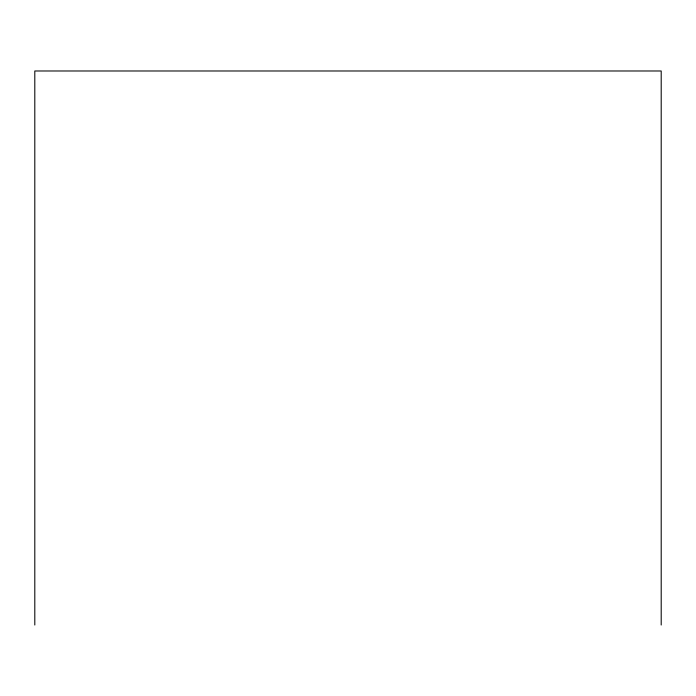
<?xml version="1.0" encoding="UTF-8"?>
<svg xmlns="http://www.w3.org/2000/svg" width="696" height="696" viewBox="0 0 696 696"><rect width="100%" height="100%" fill="white"/><g stroke="black" fill="none" stroke-linecap="round" stroke-linejoin="round"><path stroke-width="1.04" d="M661.2 625.017L661.2 70.983L34.8 70.983L34.8 625.017"/></g></svg>
